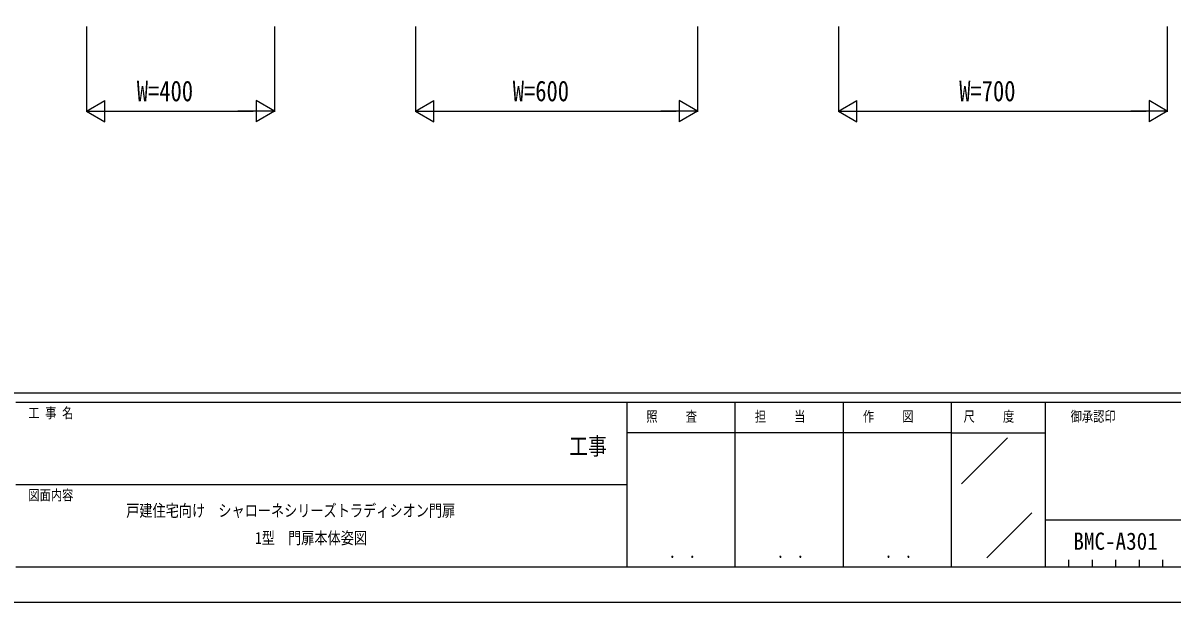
# Model space of a CAD drawing. Units: millimetres, scale not verified. Extents: x -4205 to 4205, y -2970 to 2970.
# Drawn here: x 10 to 2455, y -2970 to -1737 of the extents above; entities that cross this region are included whole.
import ezdxf
from ezdxf.enums import TextEntityAlignment as Align

# ---------------------------------------------------------------- set-up
doc = ezdxf.new("R2010")
doc.units = ezdxf.units.MM
doc.header["$LTSCALE"] = 10
for name, color, linetype in [('0-1_USER1', 3, 'Continuous'), ('0-5_YKK_D', 6, 'Continuous'), ('0-6_YKK_ZWAK', 7, 'Continuous')]:
    doc.layers.add(name, color=color, linetype=linetype)
doc.styles.add('ＭＳ ゴシック', font='')
doc.styles.get('ＭＳ ゴシック').set_extended_font_data('MS Gothic')

msp = doc.modelspace()

# ---------------------------------------------------------------- linework, layer by layer
at = {"layer": '0-5_YKK_D'}
for p, q in [((145.02, -1745), (145.02, -1926)), ((545.02, -1745), (545.02, -1926)), ((845.02, -1745), (845.02, -1926)), ((1445.02, -1745), (1445.02, -1926)), ((1745.03, -1745), (1745.03, -1926)), ((2445.03, -1745), (2445.03, -1926)), ((145.02, -1925), (183.99, -1902.5)), ((183.99, -1947.5), (183.99, -1902.5)), ((545.02, -1925), (506.05, -1902.5)), ((506.05, -1902.5), (506.05, -1947.5)), ((845.02, -1925), (883.99, -1902.5)), ((883.99, -1947.5), (883.99, -1902.5)), ((1445.02, -1925), (1406.05, -1902.5)), ((1406.05, -1902.5), (1406.05, -1947.5)), ((1745.03, -1925), (1784, -1902.5)), ((1784, -1947.5), (1784, -1902.5)), ((2445.03, -1925), (2406.06, -1902.5)), ((2406.06, -1902.5), (2406.06, -1947.5)), ((145.02, -1925), (183.99, -1947.5)), ((145.02, -1925), (222.96, -1925)), ((190.02, -1925), (500.02, -1925)), ((545.02, -1925), (467.08, -1925)), ((545.02, -1925), (506.05, -1947.5)), ((845.02, -1925), (883.99, -1947.5)), ((845.02, -1925), (922.96, -1925)), ((890.02, -1925), (1400.02, -1925)), ((1445.02, -1925), (1367.08, -1925)), ((1445.02, -1925), (1406.05, -1947.5)), ((1745.03, -1925), (1784, -1947.5)), ((1745.03, -1925), (1822.97, -1925)), ((1790.03, -1925), (2400.03, -1925)), ((2445.03, -1925), (2367.08, -1925)), ((2445.03, -1925), (2406.06, -1947.5))]:
    msp.add_line(p, q, dxfattribs=at)
at = {"layer": '0-6_YKK_ZWAK'}
for p, q in [((3895.02, -2525), (-3904.98, -2525)), ((1295.02, -2545), (-4.98, -2545)), ((1525.02, -2545), (1525.02, -2895)), ((1755.02, -2545), (1755.02, -2895)), ((1985.02, -2545), (1985.02, -2895)), ((2185.02, -2545), (1985.02, -2545)), ((3217.52, -2545), (2185.02, -2545)), ((2185.02, -2545), (2185.02, -2895)), ((1985.02, -2610), (1295.02, -2610)), ((1985.02, -2610), (2185.02, -2610)), ((2007.1, -2718.29), (2105.04, -2620.36)), ((-4.98, -2720), (1295.02, -2720)), ((2060.67, -2875.99), (2156.89, -2779.77)), ((2185.02, -2795), (3217.52, -2795)), ((2235.02, -2880), (2235.02, -2895)), ((2285.02, -2880), (2285.02, -2895)), ((2335.02, -2880), (2335.02, -2895)), ((2385.02, -2880), (2385.02, -2895)), ((2435.02, -2880), (2435.02, -2895)), ((-4.98, -2895), (1295.02, -2895)), ((1295.02, -2895), (1985.02, -2895)), ((1985.02, -2895), (2185.02, -2895)), ((2185.02, -2895), (3217.52, -2895))]:
    msp.add_line(p, q, dxfattribs=at)
msp.add_lwpolyline([(-4205, -2970), (4205, -2970), (4205, 2970), (-4205, 2970)], close=True, dxfattribs=at)
msp.add_lwpolyline([(1985.02, -2545), (1295.02, -2545), (1295.02, -2895)], dxfattribs=at)

# ---------------------------------------------------------------- texts
at = {"layer": '0-1_USER1', "style": 'ＭＳ ゴシック'}
for s, height, width, p in [('戸建住宅向け\u3000シャローネシリーズトラディシオン門扉', 25.66, 0.8, (229.69, -2795.83)), ('1型\u3000門扉本体姿図', 25.66, 0.8, (504.09, -2854.17)), ('BMC-A301', 36.66, 0.9, (2245.11, -2869.7))]:
    msp.add_text(s, height=height, dxfattribs=dict(at, width=width)).set_placement(p, align=Align.BOTTOM_LEFT)
at = {"layer": '0-5_YKK_D', "style": 'ＭＳ ゴシック', "width": 0.8}
for s, p in [('W=400', (252.22, -1917)), ('W=600', (1052.22, -1917)), ('W=700', (2002.23, -1917))]:
    msp.add_text(s, height=43.99, dxfattribs=at).set_placement(p, align=Align.BOTTOM_LEFT)
at = {"layer": '0-6_YKK_ZWAK', "style": 'ＭＳ ゴシック', "width": 0.8}
for s, height, p in [('工 事 名', 21.99, (21.27, -2585)), ('照     査', 21.99, (1336.42, -2592.5)), ('担     当', 21.99, (1567.22, -2592.5)), ('作     図', 21.99, (1797.22, -2592.5)), ('尺     度', 21.99, (2011.42, -2592.5)), ('御承認印', 21.99, (2239.14, -2592.5)), ('工事', 36.66, (1172.33, -2667.46)), ('図面内容', 21.99, (21.27, -2760)), ('． ．', 25.92, (1385, -2884.35)), ('． ．', 25.92, (1615, -2884.35)), ('． ．', 25.92, (1845, -2884.35))]:
    msp.add_text(s, height=height, dxfattribs=at).set_placement(p, align=Align.BOTTOM_LEFT)

doc.saveas('drawing.dxf')
